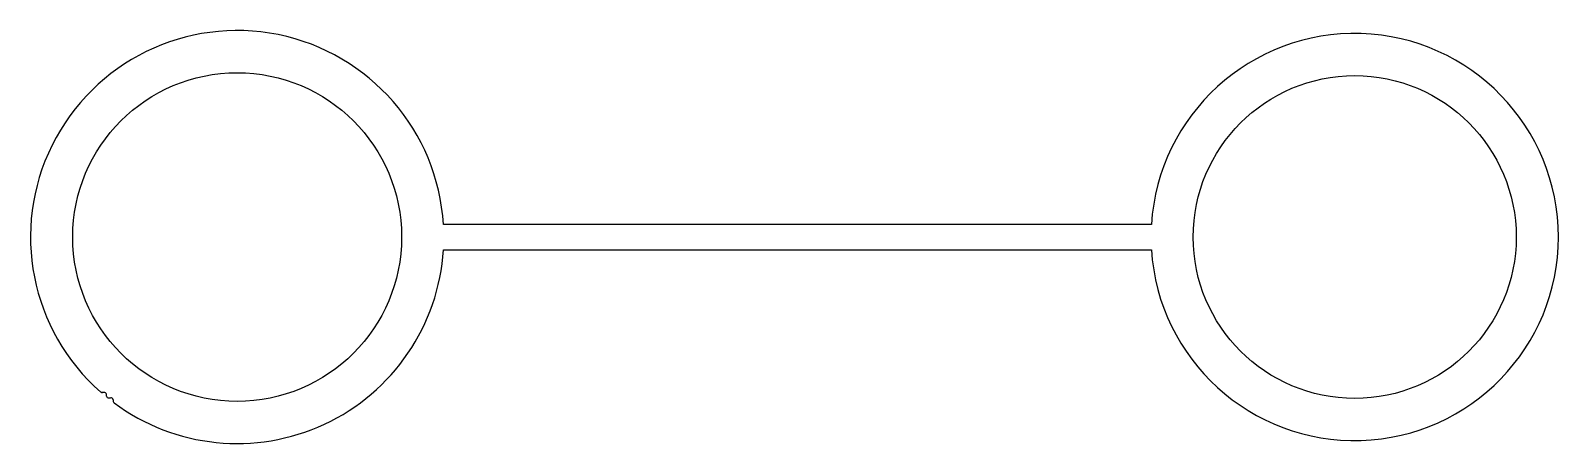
# Model space of a CAD drawing. Extents: x 2766 to 2948, y 1431 to 1480.
import ezdxf

# ---------------------------------------------------------------- set-up
doc = ezdxf.new("R2010")
doc.units = 0
doc.layers.get('0').update_dxf_attribs({"linetype": 'CONTINUOUS'})

msp = doc.modelspace()

# ---------------------------------------------------------------- linework, layer by layer
for p, q in [((2899.28, 1456.59), (2815.34, 1456.59)), ((2815.34, 1453.59), (2899.28, 1453.59)), ((2775.09, 1436.66), (2774.89, 1436.64)), ((2775.39, 1436.22), (2775.37, 1436.44)), ((2775.67, 1436), (2775.88, 1436.02)), ((2776.16, 1435.8), (2776.18, 1435.59))]:
    msp.add_line(p, q)
for centre, radius in [((2790.88, 1455.09), 19.5), ((2923.38, 1455.09), 19.15)]:
    msp.add_circle(centre, radius)
for centre, radius, start, end in [((2790.88, 1455.09), 24.5, 3.5101, 228.6614), ((2923.38, 1455.09), 24.15, 183.561, 176.439), ((2790.88, 1455.09), 24.5, 233.4209, 356.4899), ((2774.87, 1436.89), 0.25, 228.6614, 276.379), ((2775.12, 1436.41), 0.25, 6.379, 96.379), ((2775.64, 1436.25), 0.25, 186.379, 276.379), ((2775.91, 1435.78), 0.25, 6.379, 96.379), ((2776.43, 1435.62), 0.25, 186.379, 233.4209)]:
    msp.add_arc(centre, radius, start, end)

doc.saveas('drawing.dxf')
